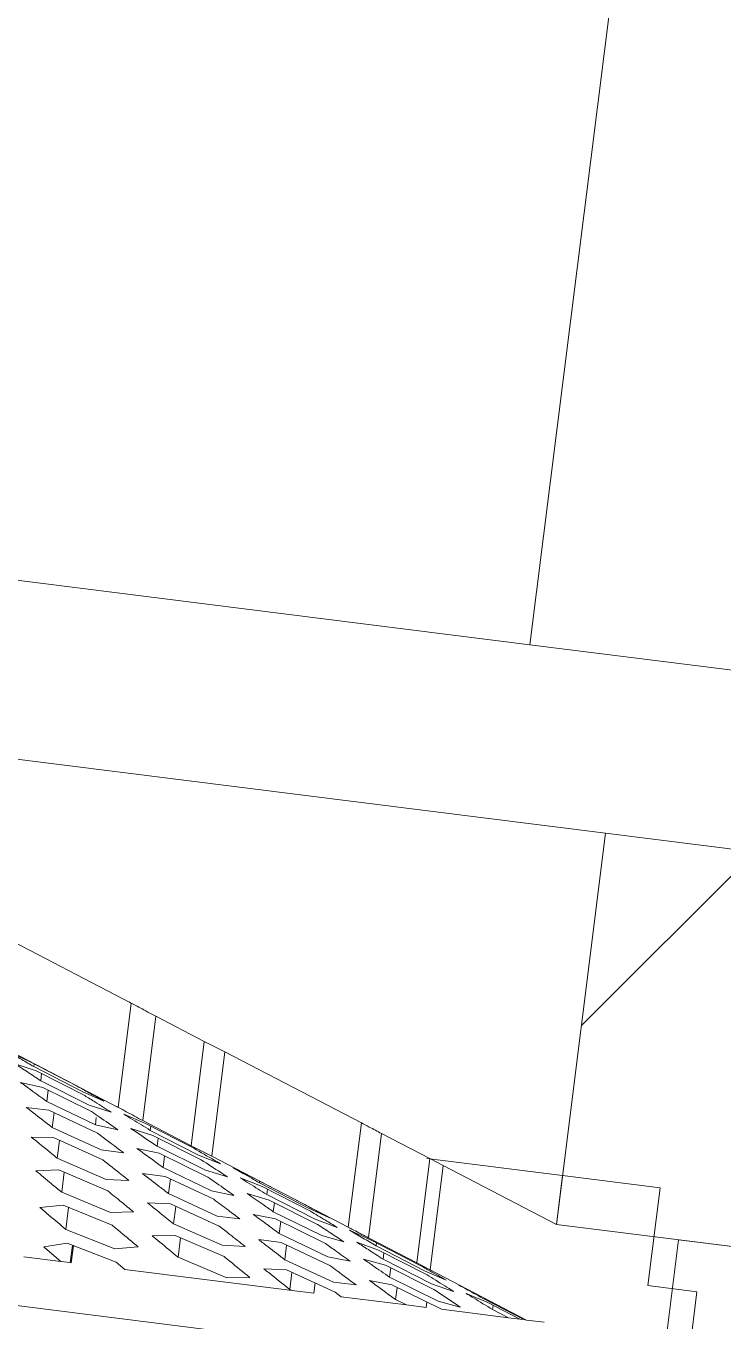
# Model space of a CAD drawing. Extents: x 14808 to 20058, y -13198 to -11680.
# Drawn here: x 18852.222 to 18853.992, y -12642.337 to -12639.052 of the extents above; entities that cross this region are included whole.
import ezdxf

# ---------------------------------------------------------------- set-up
doc = ezdxf.new("R2010")
doc.units = 0
doc.header["$LTSCALE"] = 7
doc.header["$MEASUREMENT"] = 0
doc.layers.get('0').update_dxf_attribs({"color": 2, "linetype": 'CONTINUOUS'})
pattern_1 = [(45, (19527.8971, -12569.0005), (-1.122532, 1.122532), [])]
pattern_2 = [(45, (42.8808, 0), (-1.76776695, 1.76776695), [])]

msp = doc.modelspace()

# ---------------------------------------------------------------- hatches: boundary and pattern name
at = {"linetype": 'Continuous', "lineweight": 0}
h = msp.add_hatch(dxfattribs=at)
h.set_pattern_fill('ANSI31', color=2, scale=20, style=0)
h.set_pattern_definition(pattern_2)
edge = h.paths.add_edge_path(flags=0)
edge.add_line((18855.9548, -12643.9541), (18856.5161, -12639.4893))
edge.add_line((18856.5161, -12639.4893), (18855.8872, -12638.6795))
edge.add_line((18855.8872, -12638.6795), (18856.3393, -12635.0828))
edge.add_line((18856.3393, -12635.0828), (18856.2092, -12634.9153))
edge.add_line((18856.2092, -12634.9153), (18854.5332, -12634.7046))
edge.add_line((18854.5332, -12634.7046), (18854.4978, -12634.9866))
edge.add_arc((18851.9142, -12636.5114), 3, -45.9838, 30.5492, ccw=False)
edge.add_line((18853.9988, -12638.6689), (18853.7507, -12638.6377))
edge.add_line((18853.7507, -12638.6377), (18853.5013, -12640.6221))
edge.add_line((18853.5013, -12640.6221), (18855.7337, -12640.9027))
edge.add_line((18855.7337, -12640.9027), (18855.3907, -12643.6312))
edge.add_line((18855.3907, -12643.6312), (18855.6076, -12643.9105))
edge.add_line((18855.6076, -12643.9105), (18855.9548, -12643.9541))
h = msp.add_hatch(dxfattribs=at)
h.set_pattern_fill('ANSI31', color=2, scale=20, style=0)
h.set_pattern_definition(pattern_2)
edge = h.paths.add_edge_path(flags=0)
edge.add_line((18849.0166, -12645.5512), (18849.6811, -12645.6347))
edge.add_arc((18849.7122, -12645.3867), 0.25, 262.8349, 347.4791)
edge.add_line((18849.9563, -12645.4409), (18850.3424, -12643.7021))
edge.add_line((18850.3424, -12643.7021), (18851.7067, -12643.8736))
edge.add_line((18851.7067, -12643.8736), (18851.6132, -12644.6178))
edge.add_line((18851.6132, -12644.6178), (18852.5155, -12644.7312))
edge.add_arc((18852.5779, -12644.2351), 0.5, 262.8349, 348.7493)
edge.add_line((18853.0682, -12644.3327), (18853.3197, -12643.0685))
edge.add_line((18853.3197, -12643.0685), (18854.0639, -12643.1621))
edge.add_line((18854.0639, -12643.1621), (18854.1886, -12642.1699))
edge.add_line((18854.1886, -12642.1699), (18853.8785, -12642.1309))
edge.add_line((18853.8785, -12642.1309), (18853.8318, -12642.503))
edge.add_line((18853.8318, -12642.503), (18853.8938, -12642.5108))
edge.add_line((18853.8938, -12642.5108), (18853.847, -12642.8828))
edge.add_line((18853.847, -12642.8828), (18852.9083, -12642.7648))
edge.add_line((18852.9083, -12642.7648), (18852.7773, -12643.8066))
edge.add_line((18852.7773, -12643.8066), (18852.1037, -12643.722))
edge.add_line((18852.1037, -12643.722), (18852.1567, -12643.3003))
edge.add_line((18852.1567, -12643.3003), (18848.1619, -12642.7981))
edge.add_line((18848.1619, -12642.7981), (18848.2398, -12642.178))
edge.add_line((18848.2398, -12642.178), (18847.2737, -12642.0565))
edge.add_line((18847.2737, -12642.0565), (18847.1428, -12643.0983))
edge.add_line((18847.1428, -12643.0983), (18846.4691, -12643.0136))
edge.add_line((18846.4691, -12643.0136), (18846.6001, -12641.9718))
edge.add_line((18846.6001, -12641.9718), (18845.6614, -12641.8538))
edge.add_line((18845.6614, -12641.8538), (18845.7082, -12641.4818))
edge.add_line((18845.7082, -12641.4818), (18845.7702, -12641.4896))
edge.add_line((18845.7702, -12641.4896), (18845.817, -12641.1175))
edge.add_line((18845.817, -12641.1175), (18845.5069, -12641.0785))
edge.add_line((18845.5069, -12641.0785), (18845.3822, -12642.0707))
edge.add_line((18845.3822, -12642.0707), (18846.1263, -12642.1642))
edge.add_line((18846.1263, -12642.1642), (18846.0571, -12643.4513))
edge.add_arc((18846.5564, -12643.4781), 0.5, 176.9205, 262.8349)
edge.add_line((18846.494, -12643.9742), (18847.3963, -12644.0877))
edge.add_line((18847.3963, -12644.0877), (18847.4899, -12643.3435))
edge.add_line((18847.4899, -12643.3435), (18848.8542, -12643.515))
edge.add_line((18848.8542, -12643.515), (18848.7979, -12645.2952))
edge.add_arc((18849.0478, -12645.3031), 0.25, 178.1908, 262.8349)
h = msp.add_hatch(dxfattribs=at)
h.set_pattern_fill('ANSI31', scale=0.5, style=0)
h.set_pattern_definition(pattern_1)
h.paths.add_polyline_path([(18855.1815, -12641.2868), (18853.6932, -12641.0997), (18853.5685, -12642.0919), (18855.0568, -12642.279)], flags=0)
h = msp.add_hatch(dxfattribs=at)
h.set_pattern_fill('ANSI31', scale=0.5, style=0)
h.set_pattern_definition(pattern_1)
edge = h.paths.add_edge_path(flags=0)
edge.add_line((18854.1886, -12642.1699), (18854.0327, -12643.4101))
edge.add_line((18854.0327, -12643.4101), (18853.7846, -12643.3789))
edge.add_line((18853.7846, -12643.3789), (18853.4025, -12644.4144))
edge.add_line((18853.4025, -12644.4144), (18853.5587, -12644.434))
edge.add_arc((18853.5743, -12644.31), 0.125, 262.8349, 339.743)
edge.add_line((18853.6915, -12644.3532), (18853.8033, -12644.0504))
edge.add_arc((18853.8502, -12644.0677), 0.05, 16.5457, 159.743, ccw=False)
edge.add_line((18853.8981, -12644.0534), (18853.9666, -12644.2837))
edge.add_line((18853.9666, -12644.2837), (18854.1716, -12644.3095))
edge.add_arc((18854.4545, -12644.0633), 0.375, 172.8349, 221.0246, ccw=False)
edge.add_line((18854.0824, -12644.0165), (18854.1255, -12643.6738))
edge.add_line((18854.1255, -12643.6738), (18854.2495, -12643.6893))
edge.add_arc((18854.2807, -12643.4413), 0.25, 262.8349, 352.8349)
edge.add_line((18854.5288, -12643.4725), (18854.6847, -12642.2322))
edge.add_line((18854.6847, -12642.2322), (18854.1886, -12642.1699))

# ---------------------------------------------------------------- linework, layer by layer
at = {"color": 7, "linetype": 'Continuous', "lineweight": 15}
for p, q in [((18853.7507, -12638.6377), (18853.5013, -12640.6221)), ((18853.5013, -12640.6221), (18846.5559, -12639.749)), ((18853.5013, -12640.6221), (18855.7337, -12640.9027)), ((18853.6932, -12641.0997), (18851.0143, -12640.763)), ((18853.5685, -12642.0919), (18853.6932, -12641.0997)), ((18853.6932, -12641.0997), (18855.1815, -12641.2868)), ((18852.4896, -12641.5306), (18852.1365, -12641.3469)), ((18853.5217, -12642.464), (18846.0803, -12641.5285)), ((18852.4563, -12641.7951), (18852.4896, -12641.5306)), ((18852.5522, -12641.5642), (18852.5189, -12641.8287)), ((18852.5522, -12641.5642), (18852.6749, -12641.6278)), ((18852.4563, -12641.7951), (18852.1033, -12641.6114)), ((18852.6749, -12641.6278), (18852.6416, -12641.8924)), ((18852.6749, -12641.6278), (18852.7272, -12641.6542)), ((18852.2298, -12641.6779), (18852.1749, -12641.6522)), ((18852.7272, -12641.6542), (18852.6939, -12641.9187)), ((18853.0736, -12641.8344), (18852.7272, -12641.6542)), ((18852.1931, -12641.6835), (18852.2489, -12641.7027)), ((18852.3525, -12641.7416), (18852.2298, -12641.6779)), ((18852.2432, -12641.6848), (18852.2424, -12641.6918)), ((18852.2424, -12641.6918), (18852.3651, -12641.7548)), ((18852.2489, -12641.7027), (18852.3717, -12641.7653)), ((18852.2092, -12641.732), (18852.2658, -12641.7449)), ((18852.2623, -12641.7096), (18852.26, -12641.728)), ((18852.3829, -12641.7894), (18852.26, -12641.728)), ((18852.2658, -12641.7449), (18852.3888, -12641.8056)), ((18852.2792, -12641.7516), (18852.2756, -12641.7803)), ((18852.3651, -12641.7548), (18852.4203, -12641.779)), ((18852.2808, -12641.8024), (18852.2235, -12641.7952)), ((18852.3988, -12641.8395), (18852.2756, -12641.7803)), ((18852.4389, -12641.8076), (18852.3829, -12641.7894)), ((18852.4563, -12641.7951), (18852.451, -12641.7923)), ((18852.4041, -12641.8607), (18852.2808, -12641.8024)), ((18852.2942, -12641.8088), (18852.2895, -12641.8463)), ((18852.4012, -12641.8207), (18852.3988, -12641.8395)), ((18852.4707, -12641.8122), (18852.526, -12641.8357)), ((18852.5189, -12641.8287), (18852.6416, -12641.8924)), ((18853.0736, -12641.8344), (18853.0403, -12642.0989)), ((18852.2895, -12641.8463), (18852.4131, -12641.903)), ((18852.4555, -12641.8519), (18852.3988, -12641.8395)), ((18852.4884, -12641.8484), (18852.5444, -12641.8661)), ((18852.526, -12641.8357), (18852.6487, -12641.899)), ((18852.5394, -12641.8426), (18852.538, -12641.8534)), ((18852.6608, -12641.9161), (18852.538, -12641.8534)), ((18852.5444, -12641.8661), (18852.6672, -12641.9282)), ((18853.1246, -12641.8614), (18853.0914, -12642.1259)), ((18853.2473, -12641.9251), (18853.1246, -12641.8614)), ((18852.2941, -12641.8728), (18852.2362, -12641.8706)), ((18852.4178, -12641.9285), (18852.2941, -12641.8728)), ((18852.3076, -12641.8789), (18852.302, -12641.9238)), ((18852.5609, -12641.9115), (18852.5042, -12641.8992)), ((18852.5578, -12641.8729), (18852.5552, -12641.8936)), ((18852.6782, -12641.9547), (18852.5552, -12641.8936)), ((18852.6416, -12641.8924), (18852.6939, -12641.9187)), ((18852.302, -12641.9238), (18852.4258, -12641.9778)), ((18852.4131, -12641.903), (18852.4703, -12641.9102)), ((18852.6839, -12641.9718), (18852.5609, -12641.9115)), ((18852.5743, -12641.918), (18852.5706, -12641.9478)), ((18852.7162, -12641.9383), (18852.6608, -12641.9161)), ((18853.0403, -12642.0989), (18852.6939, -12641.9187)), ((18853.2473, -12641.9251), (18853.214, -12642.1896)), ((18853.5841, -12641.9679), (18853.2398, -12641.9246)), ((18853.2816, -12641.9427), (18853.2473, -12641.9251)), ((18852.2477, -12641.956), (18852.3061, -12641.9538)), ((18852.3061, -12641.9538), (18852.4301, -12642.0069)), ((18852.3197, -12641.9596), (18852.3133, -12642.0105)), ((18852.5757, -12641.9701), (18852.5184, -12641.9629)), ((18852.5706, -12641.9478), (18852.6938, -12642.0068)), ((18852.7342, -12641.9716), (18852.6782, -12641.9547)), ((18852.7474, -12641.9484), (18852.8022, -12641.9752)), ((18853.2484, -12642.2072), (18853.2816, -12641.9427)), ((18853.5685, -12642.0919), (18853.2816, -12641.9427)), ((18852.4258, -12641.9778), (18852.4837, -12641.9804)), ((18852.699, -12642.0283), (18852.5757, -12641.9701)), ((18852.5891, -12641.9765), (18852.5844, -12642.0139)), ((18852.7664, -12641.974), (18852.8219, -12641.9957)), ((18852.8022, -12641.9752), (18852.9249, -12642.039)), ((18852.8156, -12641.9822), (18852.8151, -12641.9867)), ((18852.9378, -12642.05), (18852.8151, -12641.9867)), ((18852.8219, -12641.9957), (18852.9446, -12642.0587)), ((18853.5841, -12641.9679), (18853.5685, -12642.0919)), ((18853.8321, -12641.9991), (18853.5841, -12641.9679)), ((18852.4375, -12642.062), (18852.3133, -12642.0105)), ((18852.5844, -12642.0139), (18852.708, -12642.0707)), ((18852.6938, -12642.0068), (18852.7505, -12642.0186)), ((18852.8397, -12642.0304), (18852.7836, -12642.0138)), ((18852.8353, -12642.0025), (18852.8335, -12642.0164)), ((18852.9564, -12642.0787), (18852.8335, -12642.0164)), ((18852.9626, -12642.0922), (18852.8397, -12642.0304)), ((18853.8321, -12641.9991), (18853.8009, -12642.2471)), ((18852.3171, -12642.0434), (18852.2581, -12642.0492)), ((18852.4414, -12642.0939), (18852.3171, -12642.0434)), ((18852.3306, -12642.0489), (18852.3236, -12642.1047)), ((18852.4959, -12642.0604), (18852.4375, -12642.062)), ((18852.5312, -12642.0374), (18852.5891, -12642.0401)), ((18852.5891, -12642.0401), (18852.7127, -12642.0961)), ((18852.6026, -12642.0463), (18852.597, -12642.0903)), ((18852.8531, -12642.0371), (18852.8503, -12642.0597)), ((18852.8503, -12642.0597), (18852.9733, -12642.1205)), ((18852.9928, -12642.0756), (18852.9378, -12642.05)), ((18852.7208, -12642.1447), (18852.597, -12642.0903)), ((18852.708, -12642.0707), (18852.7653, -12642.0779)), ((18852.8559, -12642.0782), (18852.7991, -12642.0666)), ((18852.979, -12642.1383), (18852.8559, -12642.0782)), ((18852.8693, -12642.0848), (18852.8655, -12642.1153)), ((18853.012, -12642.0994), (18852.9564, -12642.0787)), ((18853.5685, -12642.0919), (18855.0568, -12642.279)), ((18852.3236, -12642.1047), (18852.4481, -12642.1537)), ((18852.6012, -12642.1198), (18852.5429, -12642.121)), ((18852.7252, -12642.1733), (18852.6012, -12642.1198)), ((18852.6148, -12642.1256), (18852.6085, -12642.1752)), ((18852.8655, -12642.1153), (18852.9887, -12642.1742)), ((18852.9733, -12642.1205), (18853.0295, -12642.1364)), ((18853.0435, -12642.1069), (18853.0985, -12642.1318)), ((18853.214, -12642.1896), (18853.0914, -12642.1259)), ((18852.3271, -12642.1398), (18852.2678, -12642.1487)), ((18852.4517, -12642.188), (18852.3271, -12642.1398)), ((18852.3407, -12642.1451), (18852.3352, -12642.1889)), ((18852.3429, -12642.1459), (18852.3375, -12642.1891)), ((18852.4481, -12642.1537), (18852.507, -12642.1487)), ((18852.7787, -12642.1478), (18852.7208, -12642.1447)), ((18852.8133, -12642.1306), (18852.8706, -12642.1378)), ((18852.8706, -12642.1378), (18852.9939, -12642.196)), ((18852.884, -12642.1442), (18852.8793, -12642.1816)), ((18853.1175, -12642.1572), (18853.0619, -12642.137)), ((18853.0985, -12642.1318), (18853.2212, -12642.1953)), ((18853.1119, -12642.1387), (18853.1109, -12642.1466)), ((18853.2337, -12642.2097), (18853.1109, -12642.1466)), ((18853.2403, -12642.2199), (18853.1175, -12642.1572)), ((18853.8785, -12642.1309), (18853.8318, -12642.503)), ((18853.8785, -12642.1309), (18854.1886, -12642.1699)), ((18852.3111, -12642.1858), (18852.2176, -12642.1741)), ((18852.3111, -12642.1858), (18852.3352, -12642.1889)), ((18852.3352, -12642.1889), (18852.3375, -12642.1891)), ((18852.4732, -12642.2062), (18852.4517, -12642.188)), ((18852.6085, -12642.1752), (18852.7327, -12642.2273)), ((18853.0029, -12642.2384), (18852.8793, -12642.1816)), ((18852.9887, -12642.1742), (18853.0455, -12642.1856)), ((18853.1349, -12642.1954), (18853.0787, -12642.1798)), ((18853.1309, -12642.1641), (18853.1289, -12642.1804)), ((18853.1289, -12642.1804), (18853.2518, -12642.2423)), ((18853.2579, -12642.2568), (18853.1349, -12642.1954)), ((18853.2484, -12642.2072), (18853.214, -12642.1896)), ((18852.8977, -12642.2596), (18852.4732, -12642.2062)), ((18852.7327, -12642.2273), (18852.7909, -12642.2266)), ((18852.884, -12642.2075), (18852.8262, -12642.2044)), ((18853.0076, -12642.2636), (18852.884, -12642.2075)), ((18852.8975, -12642.2137), (18852.892, -12642.2571)), ((18853.1484, -12642.2021), (18853.1453, -12642.2261)), ((18853.1453, -12642.2261), (18853.2684, -12642.2866)), ((18853.2889, -12642.2335), (18853.2337, -12642.2097)), ((18853.4928, -12642.3344), (18853.2484, -12642.2072)), ((18852.892, -12642.2571), (18852.8977, -12642.2596)), ((18852.8977, -12642.2596), (18852.9528, -12642.2665)), ((18852.9561, -12642.2403), (18852.9528, -12642.2665)), ((18853.0602, -12642.2456), (18853.0029, -12642.2384)), ((18853.0941, -12642.234), (18853.1509, -12642.2452)), ((18853.1509, -12642.2452), (18853.274, -12642.3051)), ((18853.1643, -12642.2517), (18853.1604, -12642.2828)), ((18853.2518, -12642.2423), (18853.3075, -12642.2617)), ((18853.3199, -12642.2453), (18853.3746, -12642.2729)), ((18853.9249, -12642.2627), (18853.8009, -12642.2471)), ((18853.0225, -12642.2753), (18853.0076, -12642.2636)), ((18853.1883, -12642.2961), (18853.0225, -12642.2753)), ((18853.1883, -12642.2961), (18853.1604, -12642.2828)), ((18853.2398, -12642.2884), (18853.238, -12642.3024)), ((18853.2684, -12642.2866), (18853.3247, -12642.3017)), ((18853.3946, -12642.2904), (18853.3393, -12642.2671)), ((18853.3746, -12642.2729), (18853.4928, -12642.3344)), ((18853.388, -12642.2798), (18853.3876, -12642.2827)), ((18853.4857, -12642.3335), (18853.3876, -12642.2827)), ((18853.4758, -12642.3322), (18853.3946, -12642.2904)), ((18853.9249, -12642.2627), (18853.8938, -12642.5108)), ((18853.238, -12642.3024), (18853.1883, -12642.2961)), ((18853.274, -12642.3051), (18853.2771, -12642.3073)), ((18853.447, -12642.3286), (18853.2771, -12642.3073)), ((18853.408, -12642.2973), (18853.4066, -12642.308)), ((18853.4066, -12642.308), (18853.447, -12642.3286)), ((18853.447, -12642.3286), (18853.4758, -12642.3322)), ((18853.4857, -12642.3335), (18853.4758, -12642.3322)), ((18853.4928, -12642.3344), (18853.4857, -12642.3335)), ((18853.5373, -12642.34), (18853.4928, -12642.3344))]:
    msp.add_line(p, q, dxfattribs=at)
at = {"color": 7, "linetype": 'Continuous', "lineweight": 15, "flags": 128}
msp.add_lwpolyline([(18852.2678, -12642.1487), (18852.2764, -12642.1561), (18852.3111, -12642.1858)], dxfattribs=at)
at = {"color": 7, "linetype": 'Continuous', "lineweight": 15}
for points, knots in [([(18852.4843, -12641.5278), (18852.4936, -12641.5327), (18852.5163, -12641.5446), (18852.5388, -12641.5569), (18852.5522, -12641.5642)], [0, 0, 0, 0, 0.409047, 1, 1, 1, 1]), ([(18852.1749, -12641.6522), (18852.1872, -12641.6593), (18852.2098, -12641.6724), (18852.2322, -12641.6857), (18852.2424, -12641.6918)], [0, 0, 0, 0, 0.548991, 1, 1, 1, 1]), ([(18852.26, -12641.728), (18852.2487, -12641.7204), (18852.2265, -12641.7055), (18852.2042, -12641.6908), (18852.1931, -12641.6835)], [0, 0, 0, 0, 0.505868, 1, 1, 1, 1]), ([(18852.2756, -12641.7803), (18852.2621, -12641.7704), (18852.24, -12641.7543), (18852.2179, -12641.7383), (18852.2092, -12641.732)], [0, 0, 0, 0, 0.609512, 1, 1, 1, 1]), ([(18852.4203, -12641.779), (18852.4076, -12641.7719), (18852.3851, -12641.7593), (18852.3625, -12641.747), (18852.3525, -12641.7416)], [0, 0, 0, 0, 0.560276, 1, 1, 1, 1]), ([(18852.3717, -12641.7653), (18852.3804, -12641.7707), (18852.4028, -12641.7846), (18852.4252, -12641.7989), (18852.4389, -12641.8076)], [0, 0, 0, 0, 0.386601, 1, 1, 1, 1]), ([(18852.2235, -12641.7952), (18852.2288, -12641.7993), (18852.2508, -12641.8163), (18852.2728, -12641.8334), (18852.2895, -12641.8463)], [0, 0, 0, 0, 0.242123, 1, 1, 1, 1]), ([(18852.451, -12641.7923), (18852.4597, -12641.7969), (18852.4824, -12641.8088), (18852.505, -12641.8211), (18852.5189, -12641.8287)], [0, 0, 0, 0, 0.383065, 1, 1, 1, 1]), ([(18852.3888, -12641.8056), (18852.3954, -12641.8101), (18852.4176, -12641.8254), (18852.4398, -12641.841), (18852.4555, -12641.8519)], [0, 0, 0, 0, 0.292827, 1, 1, 1, 1]), ([(18852.538, -12641.8534), (18852.523, -12641.8441), (18852.5006, -12641.8303), (18852.4781, -12641.8167), (18852.4707, -12641.8122)], [0, 0, 0, 0, 0.670994, 1, 1, 1, 1]), ([(18853.1246, -12641.8614), (18853.1144, -12641.8559), (18853.0974, -12641.8468), (18853.0803, -12641.838), (18853.0736, -12641.8344)], [0, 0, 0, 0, 0.603205, 1, 1, 1, 1]), ([(18852.4703, -12641.9102), (18852.467, -12641.9077), (18852.4449, -12641.8911), (18852.4228, -12641.8747), (18852.4041, -12641.8607)], [0, 0, 0, 0, 0.153272, 1, 1, 1, 1]), ([(18852.5552, -12641.8936), (18852.5382, -12641.8821), (18852.516, -12641.8669), (18852.4937, -12641.8519), (18852.4884, -12641.8484)], [0, 0, 0, 0, 0.761322, 1, 1, 1, 1]), ([(18852.2362, -12641.8706), (18852.2536, -12641.8847), (18852.2756, -12641.9024), (18852.2975, -12641.9202), (18852.302, -12641.9238)], [0, 0, 0, 0, 0.794935, 1, 1, 1, 1]), ([(18852.5042, -12641.8992), (18852.5216, -12641.9119), (18852.5437, -12641.928), (18852.5658, -12641.9443), (18852.5706, -12641.9478)], [0, 0, 0, 0, 0.785603, 1, 1, 1, 1]), ([(18852.6487, -12641.899), (18852.666, -12641.909), (18852.6885, -12641.9219), (18852.711, -12641.9352), (18852.7162, -12641.9383)], [0, 0, 0, 0, 0.766138, 1, 1, 1, 1]), ([(18852.4837, -12641.9804), (18852.4773, -12641.9753), (18852.4554, -12641.958), (18852.4334, -12641.9408), (18852.4178, -12641.9285)], [0, 0, 0, 0, 0.290869, 1, 1, 1, 1]), ([(18852.6672, -12641.9282), (18852.6838, -12641.9389), (18852.7062, -12641.9533), (18852.7285, -12641.9679), (18852.7342, -12641.9716)], [0, 0, 0, 0, 0.742658, 1, 1, 1, 1]), ([(18852.3133, -12642.0105), (18852.3045, -12642.0032), (18852.2826, -12641.985), (18852.2608, -12641.9668), (18852.2477, -12641.956)], [0, 0, 0, 0, 0.400931, 1, 1, 1, 1]), ([(18852.5184, -12641.9629), (18852.5329, -12641.9741), (18852.5549, -12641.991), (18852.5769, -12642.0081), (18852.5844, -12642.0139)], [0, 0, 0, 0, 0.658017, 1, 1, 1, 1]), ([(18852.8151, -12641.9867), (18852.8083, -12641.9828), (18852.7858, -12641.9698), (18852.7632, -12641.9572), (18852.7474, -12641.9484)], [0, 0, 0, 0, 0.301954, 1, 1, 1, 1]), ([(18852.7505, -12642.0186), (18852.7433, -12642.0135), (18852.7211, -12641.9978), (18852.6989, -12641.9823), (18852.6839, -12641.9718)], [0, 0, 0, 0, 0.326182, 1, 1, 1, 1]), ([(18852.8335, -12642.0164), (18852.8263, -12642.0118), (18852.8039, -12641.9975), (18852.7815, -12641.9835), (18852.7664, -12641.974)], [0, 0, 0, 0, 0.324415, 1, 1, 1, 1]), ([(18852.4301, -12642.0069), (18852.4418, -12642.0164), (18852.4637, -12642.0342), (18852.4856, -12642.0521), (18852.4959, -12642.0604)], [0, 0, 0, 0, 0.532464, 1, 1, 1, 1]), ([(18852.7653, -12642.0779), (18852.7556, -12642.0706), (18852.7335, -12642.0541), (18852.7114, -12642.0376), (18852.699, -12642.0283)], [0, 0, 0, 0, 0.4383959, 1, 1, 1, 1]), ([(18852.7836, -12642.0138), (18852.7972, -12642.0231), (18852.8194, -12642.0384), (18852.8416, -12642.0537), (18852.8503, -12642.0597)], [0, 0, 0, 0, 0.611508, 1, 1, 1, 1]), ([(18852.2581, -12642.0492), (18852.2663, -12642.0561), (18852.2882, -12642.0746), (18852.31, -12642.0931), (18852.3236, -12642.1047)], [0, 0, 0, 0, 0.375246, 1, 1, 1, 1]), ([(18852.597, -12642.0903), (18852.5859, -12642.0813), (18852.5639, -12642.0637), (18852.542, -12642.0461), (18852.5312, -12642.0374)], [0, 0, 0, 0, 0.50869, 1, 1, 1, 1]), ([(18852.9249, -12642.039), (18852.9381, -12642.046), (18852.9607, -12642.0581), (18852.9833, -12642.0704), (18852.9928, -12642.0756)], [0, 0, 0, 0, 0.58215, 1, 1, 1, 1]), ([(18852.9446, -12642.0587), (18852.9572, -12642.0662), (18852.9797, -12642.0796), (18853.0021, -12642.0933), (18853.012, -12642.0994)], [0, 0, 0, 0, 0.558791, 1, 1, 1, 1]), ([(18852.507, -12642.1487), (18852.4922, -12642.1363), (18852.4704, -12642.1181), (18852.4485, -12642.0999), (18852.4414, -12642.0939)], [0, 0, 0, 0, 0.67451, 1, 1, 1, 1]), ([(18852.7127, -12642.0961), (18852.7217, -12642.1031), (18852.7437, -12642.1203), (18852.7657, -12642.1376), (18852.7787, -12642.1478)], [0, 0, 0, 0, 0.4111956, 1, 1, 1, 1]), ([(18852.7991, -12642.0666), (18852.8103, -12642.0747), (18852.8325, -12642.0909), (18852.8546, -12642.1072), (18852.8655, -12642.1153)], [0, 0, 0, 0, 0.506348, 1, 1, 1, 1]), ([(18853.0295, -12642.1364), (18853.0184, -12642.129), (18852.9961, -12642.1141), (18852.9738, -12642.0995), (18852.9626, -12642.0922)], [0, 0, 0, 0, 0.499658, 1, 1, 1, 1]), ([(18852.5429, -12642.121), (18852.5493, -12642.1263), (18852.5712, -12642.1443), (18852.5931, -12642.1624), (18852.6085, -12642.1752)], [0, 0, 0, 0, 0.293459, 1, 1, 1, 1]), ([(18853.0914, -12642.1259), (18853.0805, -12642.1201), (18853.0635, -12642.1111), (18853.0465, -12642.1022), (18853.0403, -12642.0989)], [0, 0, 0, 0, 0.6370504, 1, 1, 1, 1]), ([(18853.1109, -12642.1466), (18853.0996, -12642.1399), (18853.0772, -12642.1265), (18853.0547, -12642.1134), (18853.0435, -12642.1069)], [0, 0, 0, 0, 0.503612, 1, 1, 1, 1]), ([(18852.8793, -12642.1816), (18852.8653, -12642.1707), (18852.8433, -12642.1537), (18852.8213, -12642.1368), (18852.8133, -12642.1306)], [0, 0, 0, 0, 0.636019, 1, 1, 1, 1]), ([(18853.0455, -12642.1856), (18853.0323, -12642.1762), (18853.0102, -12642.1604), (18852.988, -12642.1447), (18852.979, -12642.1383)], [0, 0, 0, 0, 0.5947056, 1, 1, 1, 1]), ([(18853.0619, -12642.137), (18853.0717, -12642.1433), (18853.0941, -12642.1577), (18853.1164, -12642.1722), (18853.1289, -12642.1804)], [0, 0, 0, 0, 0.439627, 1, 1, 1, 1]), ([(18852.7909, -12642.2266), (18852.7741, -12642.2129), (18852.7521, -12642.1951), (18852.7302, -12642.1774), (18852.7252, -12642.1733)], [0, 0, 0, 0, 0.771035, 1, 1, 1, 1]), ([(18853.0787, -12642.1798), (18853.0865, -12642.1851), (18853.1087, -12642.2005), (18853.1309, -12642.216), (18853.1453, -12642.2261)], [0, 0, 0, 0, 0.348845, 1, 1, 1, 1]), ([(18853.2212, -12642.1953), (18853.23, -12642.2002), (18853.2526, -12642.2128), (18853.2751, -12642.2257), (18853.2889, -12642.2335)], [0, 0, 0, 0, 0.388917, 1, 1, 1, 1]), ([(18852.8262, -12642.2044), (18852.8304, -12642.2077), (18852.8523, -12642.2252), (18852.8743, -12642.2428), (18852.892, -12642.2571)], [0, 0, 0, 0, 0.1898436, 1, 1, 1, 1]), ([(18852.9939, -12642.196), (18853, -12642.2005), (18853.0221, -12642.217), (18853.0442, -12642.2336), (18853.0602, -12642.2456)], [0, 0, 0, 0, 0.275455, 1, 1, 1, 1]), ([(18853.3075, -12642.2617), (18853.2926, -12642.2524), (18853.2702, -12642.2383), (18853.2478, -12642.2245), (18853.2403, -12642.2199)], [0, 0, 0, 0, 0.666963, 1, 1, 1, 1]), ([(18853.1604, -12642.2828), (18853.1433, -12642.2702), (18853.1212, -12642.2538), (18853.0991, -12642.2376), (18853.0941, -12642.234)], [0, 0, 0, 0, 0.77513, 1, 1, 1, 1]), ([(18853.3247, -12642.3017), (18853.308, -12642.2904), (18853.2857, -12642.2754), (18853.2634, -12642.2605), (18853.2579, -12642.2568)], [0, 0, 0, 0, 0.752271, 1, 1, 1, 1]), ([(18853.3876, -12642.2827), (18853.3726, -12642.2743), (18853.35, -12642.2617), (18853.3274, -12642.2494), (18853.3199, -12642.2453)], [0, 0, 0, 0, 0.668008, 1, 1, 1, 1]), ([(18853.3393, -12642.2671), (18853.3455, -12642.2708), (18853.368, -12642.2843), (18853.3904, -12642.2981), (18853.4066, -12642.308)], [0, 0, 0, 0, 0.275588, 1, 1, 1, 1])]:
    msp.add_open_spline(points, degree=3, knots=knots, dxfattribs=at)

doc.saveas('drawing.dxf')
